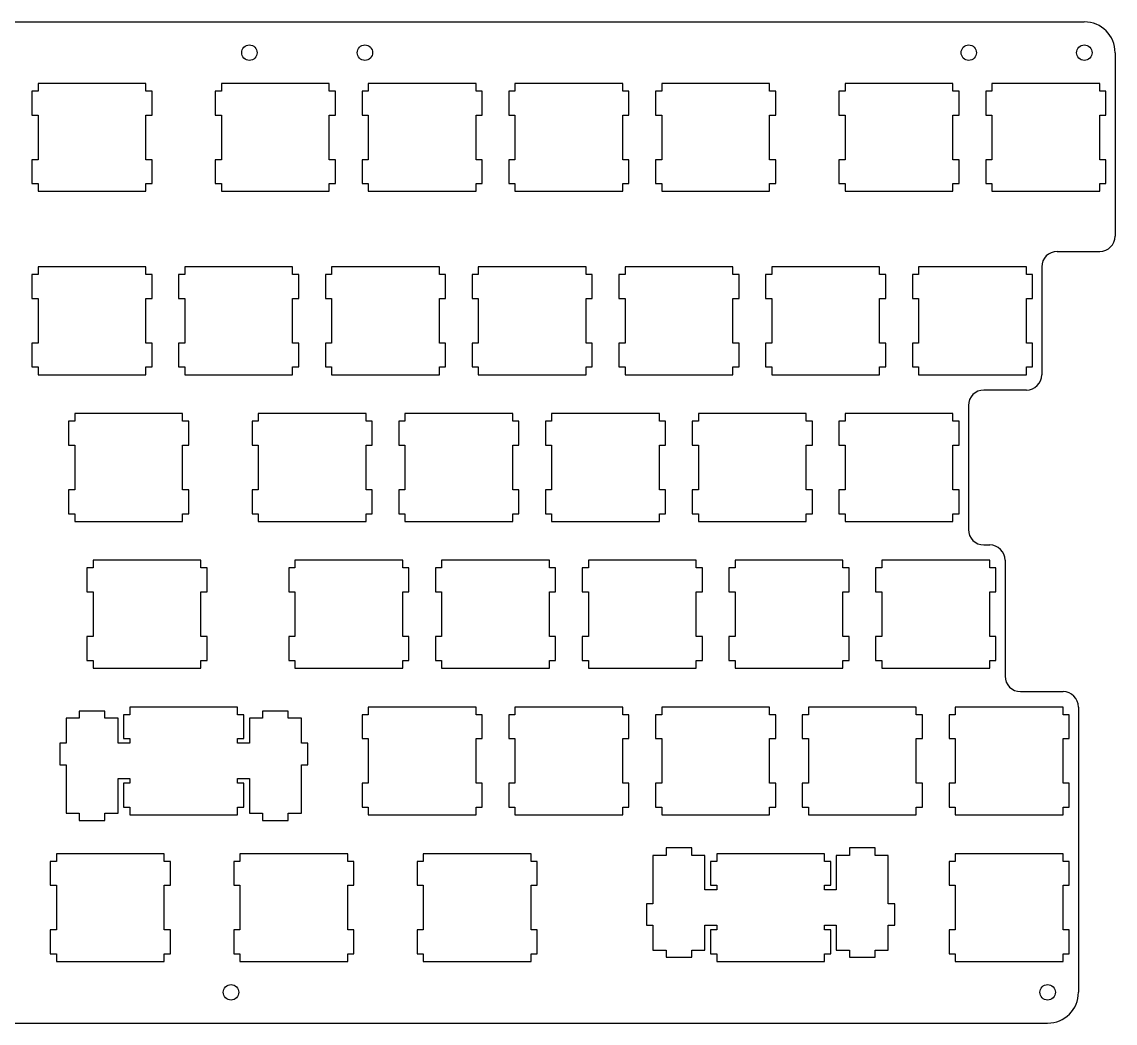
# Model space of a CAD drawing. Header units: millimetres. Extents: x 11 to 235, y 8 to 138.
# Drawn here: x 93.5 to 235.4, y 8 to 138 of the extents above; entities that cross this region are included whole.
import ezdxf

# ---------------------------------------------------------------- set-up
doc = ezdxf.new("R2010")
doc.units = ezdxf.units.MM
doc.layers.add('0 (2)', color=7, linetype='Continuous')

msp = doc.modelspace()

# ---------------------------------------------------------------- linework, layer by layer
at = {"layer": '0 (2)'}
for p, q in [((14.61965, 137.972), (231.407, 137.972)), ((235.407, 133.972), (235.407, 110.1594)), ((109.5815, 129.972), (95.5822, 129.972)), ((95.5822, 129.972), (95.5822, 128.971)), ((109.5815, 128.971), (109.5815, 129.972)), ((119.395, 129.972), (119.395, 128.971)), ((133.394, 129.972), (119.395, 129.972)), ((133.394, 128.971), (133.394, 129.972)), ((152.444, 129.972), (138.445, 129.972)), ((138.445, 129.972), (138.445, 128.971)), ((152.444, 128.971), (152.444, 129.972)), ((157.495, 129.972), (157.495, 128.971)), ((171.494, 129.972), (157.495, 129.972)), ((171.494, 128.971), (171.494, 129.972)), ((176.545, 129.972), (176.545, 128.971)), ((190.544, 129.972), (176.545, 129.972)), ((190.544, 128.971), (190.544, 129.972)), ((200.357, 129.972), (200.357, 128.971)), ((214.357, 129.972), (200.357, 129.972)), ((214.357, 128.971), (214.357, 129.972)), ((219.407, 129.972), (219.407, 128.971)), ((233.407, 129.972), (219.407, 129.972)), ((233.407, 128.971), (233.407, 129.972)), ((95.5822, 128.971), (94.7814, 128.971)), ((94.7814, 128.971), (94.7814, 125.872)), ((110.3809, 128.971), (109.5815, 128.971)), ((110.3809, 125.872), (110.3809, 128.971)), ((119.395, 128.971), (118.594, 128.971)), ((118.594, 128.971), (118.594, 125.872)), ((134.195, 128.971), (133.394, 128.971)), ((134.195, 125.872), (134.195, 128.971)), ((138.445, 128.971), (137.644, 128.971)), ((137.644, 128.971), (137.644, 125.872)), ((153.245, 128.971), (152.444, 128.971)), ((153.245, 125.872), (153.245, 128.971)), ((157.495, 128.971), (156.694, 128.971)), ((156.694, 128.971), (156.694, 125.872)), ((172.295, 128.971), (171.494, 128.971)), ((172.295, 125.872), (172.295, 128.971)), ((175.744, 128.971), (175.744, 125.872)), ((176.545, 128.971), (175.744, 128.971)), ((191.345, 128.971), (190.544, 128.971)), ((191.345, 125.872), (191.345, 128.971)), ((200.357, 128.971), (199.556, 128.971)), ((199.556, 128.971), (199.556, 125.872)), ((215.156, 128.971), (214.357, 128.971)), ((215.156, 125.872), (215.156, 128.971)), ((219.407, 128.971), (218.606, 128.971)), ((218.606, 128.971), (218.606, 125.872)), ((234.206, 128.971), (233.407, 128.971)), ((234.206, 125.872), (234.206, 128.971)), ((94.7814, 125.872), (95.5822, 125.872)), ((95.5822, 125.872), (95.5822, 120.072)), ((109.5815, 120.072), (109.5815, 125.872)), ((109.5815, 125.872), (110.3809, 125.872)), ((118.594, 125.872), (119.395, 125.872)), ((119.395, 125.872), (119.395, 120.072)), ((133.394, 125.872), (134.195, 125.872)), ((133.394, 120.072), (133.394, 125.872)), ((137.644, 125.872), (138.445, 125.872)), ((138.445, 125.872), (138.445, 120.072)), ((152.444, 120.072), (152.444, 125.872)), ((152.444, 125.872), (153.245, 125.872)), ((156.694, 125.872), (157.495, 125.872)), ((157.495, 125.872), (157.495, 120.072)), ((171.494, 120.072), (171.494, 125.872)), ((171.494, 125.872), (172.295, 125.872)), ((175.744, 125.872), (176.545, 125.872)), ((176.545, 125.872), (176.545, 120.072)), ((190.544, 120.072), (190.544, 125.872)), ((190.544, 125.872), (191.345, 125.872)), ((199.556, 125.872), (200.357, 125.872)), ((200.357, 125.872), (200.357, 120.072)), ((214.357, 125.872), (215.156, 125.872)), ((214.357, 120.072), (214.357, 125.872)), ((218.606, 125.872), (219.407, 125.872)), ((219.407, 125.872), (219.407, 120.072)), ((233.407, 120.072), (233.407, 125.872)), ((233.407, 125.872), (234.206, 125.872)), ((95.5822, 120.072), (94.7814, 120.072)), ((94.7814, 120.072), (94.7814, 116.972)), ((110.3809, 120.072), (109.5815, 120.072)), ((110.3809, 116.972), (110.3809, 120.072)), ((118.594, 120.072), (118.594, 116.972)), ((119.395, 120.072), (118.594, 120.072)), ((134.195, 120.072), (133.394, 120.072)), ((134.195, 116.972), (134.195, 120.072)), ((138.445, 120.072), (137.644, 120.072)), ((137.644, 120.072), (137.644, 116.972)), ((153.245, 120.072), (152.444, 120.072)), ((153.245, 116.972), (153.245, 120.072)), ((157.495, 120.072), (156.694, 120.072)), ((156.694, 120.072), (156.694, 116.972)), ((172.295, 120.072), (171.494, 120.072)), ((172.295, 116.972), (172.295, 120.072)), ((176.545, 120.072), (175.744, 120.072)), ((175.744, 120.072), (175.744, 116.972)), ((191.345, 120.072), (190.544, 120.072)), ((191.345, 116.972), (191.345, 120.072)), ((200.357, 120.072), (199.556, 120.072)), ((199.556, 120.072), (199.556, 116.972)), ((215.156, 120.072), (214.357, 120.072)), ((215.156, 116.972), (215.156, 120.072)), ((219.407, 120.072), (218.606, 120.072)), ((218.606, 120.072), (218.606, 116.972)), ((234.206, 120.072), (233.407, 120.072)), ((234.206, 116.972), (234.206, 120.072)), ((94.7814, 116.972), (95.5822, 116.972)), ((95.5822, 116.972), (95.5822, 115.973)), ((109.5815, 116.972), (110.3809, 116.972)), ((109.5815, 115.973), (109.5815, 116.972)), ((118.594, 116.972), (119.395, 116.972)), ((119.395, 116.972), (119.395, 115.973)), ((133.394, 115.973), (133.394, 116.972)), ((133.394, 116.972), (134.195, 116.972)), ((137.644, 116.972), (138.445, 116.972)), ((138.445, 116.972), (138.445, 115.973)), ((152.444, 115.973), (152.444, 116.972)), ((152.444, 116.972), (153.245, 116.972)), ((156.694, 116.972), (157.495, 116.972)), ((157.495, 116.972), (157.495, 115.973)), ((171.494, 115.973), (171.494, 116.972)), ((171.494, 116.972), (172.295, 116.972)), ((175.744, 116.972), (176.545, 116.972)), ((176.545, 116.972), (176.545, 115.973)), ((190.544, 116.972), (191.345, 116.972)), ((190.544, 115.973), (190.544, 116.972)), ((199.556, 116.972), (200.357, 116.972)), ((200.357, 116.972), (200.357, 115.973)), ((214.357, 115.973), (214.357, 116.972)), ((214.357, 116.972), (215.156, 116.972)), ((218.606, 116.972), (219.407, 116.972)), ((219.407, 116.972), (219.407, 115.973)), ((233.407, 116.972), (234.206, 116.972)), ((233.407, 115.973), (233.407, 116.972)), ((95.5822, 115.973), (109.5815, 115.973)), ((119.395, 115.973), (133.394, 115.973)), ((138.445, 115.973), (152.444, 115.973)), ((157.495, 115.973), (171.494, 115.973)), ((176.545, 115.973), (190.544, 115.973)), ((200.357, 115.973), (214.357, 115.973)), ((219.407, 115.973), (233.407, 115.973)), ((227.882, 108.1594), (233.407, 108.1594)), ((95.5822, 105.1604), (94.7814, 105.1604)), ((94.7814, 105.1604), (94.7814, 102.0598)), ((95.5822, 106.1594), (95.5822, 105.1604)), ((109.5815, 106.1594), (95.5822, 106.1594)), ((109.5815, 105.1604), (109.5815, 106.1594)), ((110.3809, 105.1604), (109.5815, 105.1604)), ((110.3809, 102.0598), (110.3809, 105.1604)), ((114.632, 105.1604), (113.831, 105.1604)), ((113.831, 105.1604), (113.831, 102.0598)), ((114.632, 106.1594), (114.632, 105.1604)), ((128.632, 106.1594), (114.632, 106.1594)), ((128.632, 105.1604), (128.632, 106.1594)), ((129.431, 105.1604), (128.632, 105.1604)), ((129.431, 102.0598), (129.431, 105.1604)), ((133.682, 105.1604), (132.881, 105.1604)), ((132.881, 105.1604), (132.881, 102.0598)), ((147.682, 106.1594), (133.682, 106.1594)), ((133.682, 106.1594), (133.682, 105.1604)), ((147.682, 105.1604), (147.682, 106.1594)), ((148.481, 105.1604), (147.682, 105.1604)), ((148.481, 102.0598), (148.481, 105.1604)), ((152.732, 105.1604), (151.931, 105.1604)), ((151.931, 105.1604), (151.931, 102.0598)), ((152.732, 106.1594), (152.732, 105.1604)), ((166.732, 106.1594), (152.732, 106.1594)), ((166.732, 105.1604), (166.732, 106.1594)), ((167.531, 105.1604), (166.732, 105.1604)), ((167.531, 102.0598), (167.531, 105.1604)), ((171.782, 105.1604), (170.981, 105.1604)), ((170.981, 105.1604), (170.981, 102.0598)), ((171.782, 106.1594), (171.782, 105.1604)), ((185.782, 106.1594), (171.782, 106.1594)), ((185.782, 105.1604), (185.782, 106.1594)), ((186.581, 105.1604), (185.782, 105.1604)), ((186.581, 102.0598), (186.581, 105.1604)), ((190.832, 105.1604), (190.031, 105.1604)), ((190.031, 105.1604), (190.031, 102.0598)), ((190.832, 106.1594), (190.832, 105.1604)), ((204.832, 106.1594), (190.832, 106.1594)), ((204.832, 105.1604), (204.832, 106.1594)), ((205.631, 105.1604), (204.832, 105.1604)), ((205.631, 102.0598), (205.631, 105.1604)), ((209.882, 105.1604), (209.081, 105.1604)), ((209.081, 105.1604), (209.081, 102.0598)), ((223.882, 106.1594), (209.882, 106.1594)), ((209.882, 106.1594), (209.882, 105.1604)), ((223.882, 105.1604), (223.882, 106.1594)), ((224.681, 105.1604), (223.882, 105.1604)), ((224.681, 102.0598), (224.681, 105.1604)), ((225.882, 106.1594), (225.882, 92.1602)), ((94.7814, 102.0598), (95.5822, 102.0598)), ((95.5822, 102.0598), (95.5822, 96.2598)), ((109.5815, 96.2598), (109.5815, 102.0598)), ((109.5815, 102.0598), (110.3809, 102.0598)), ((113.831, 102.0598), (114.632, 102.0598)), ((114.632, 102.0598), (114.632, 96.2598)), ((128.632, 96.2598), (128.632, 102.0598)), ((128.632, 102.0598), (129.431, 102.0598)), ((132.881, 102.0598), (133.682, 102.0598)), ((133.682, 102.0598), (133.682, 96.2598)), ((147.682, 96.2598), (147.682, 102.0598)), ((147.682, 102.0598), (148.481, 102.0598)), ((151.931, 102.0598), (152.732, 102.0598)), ((152.732, 102.0598), (152.732, 96.2598)), ((166.732, 96.2598), (166.732, 102.0598)), ((166.732, 102.0598), (167.531, 102.0598)), ((170.981, 102.0598), (171.782, 102.0598)), ((171.782, 102.0598), (171.782, 96.2598)), ((185.782, 96.2598), (185.782, 102.0598)), ((185.782, 102.0598), (186.581, 102.0598)), ((190.031, 102.0598), (190.832, 102.0598)), ((190.832, 102.0598), (190.832, 96.2598)), ((204.832, 96.2598), (204.832, 102.0598)), ((204.832, 102.0598), (205.631, 102.0598)), ((209.081, 102.0598), (209.882, 102.0598)), ((209.882, 102.0598), (209.882, 96.2598)), ((223.882, 96.2598), (223.882, 102.0598)), ((223.882, 102.0598), (224.681, 102.0598)), ((94.7814, 96.2598), (94.7814, 93.1606)), ((95.5822, 96.2598), (94.7814, 96.2598)), ((110.3809, 96.2598), (109.5815, 96.2598)), ((110.3809, 93.1606), (110.3809, 96.2598)), ((113.831, 96.2598), (113.831, 93.1606)), ((114.632, 96.2598), (113.831, 96.2598)), ((129.431, 96.2598), (128.632, 96.2598)), ((129.431, 93.1606), (129.431, 96.2598)), ((132.881, 96.2598), (132.881, 93.1606)), ((133.682, 96.2598), (132.881, 96.2598)), ((148.481, 96.2598), (147.682, 96.2598)), ((148.481, 93.1606), (148.481, 96.2598)), ((151.931, 96.2598), (151.931, 93.1606)), ((152.732, 96.2598), (151.931, 96.2598)), ((167.531, 96.2598), (166.732, 96.2598)), ((167.531, 93.1606), (167.531, 96.2598)), ((170.981, 96.2598), (170.981, 93.1606)), ((171.782, 96.2598), (170.981, 96.2598)), ((186.581, 96.2598), (185.782, 96.2598)), ((186.581, 93.1606), (186.581, 96.2598)), ((190.832, 96.2598), (190.031, 96.2598)), ((190.031, 96.2598), (190.031, 93.1606)), ((205.631, 96.2598), (204.832, 96.2598)), ((205.631, 93.1606), (205.631, 96.2598)), ((209.081, 96.2598), (209.081, 93.1606)), ((209.882, 96.2598), (209.081, 96.2598)), ((224.681, 96.2598), (223.882, 96.2598)), ((224.681, 93.1606), (224.681, 96.2598)), ((94.7814, 93.1606), (95.5822, 93.1606)), ((95.5822, 93.1606), (95.5822, 92.1602)), ((109.5815, 92.1602), (109.5815, 93.1606)), ((109.5815, 93.1606), (110.3809, 93.1606)), ((113.831, 93.1606), (114.632, 93.1606)), ((114.632, 93.1606), (114.632, 92.1602)), ((128.632, 92.1602), (128.632, 93.1606)), ((128.632, 93.1606), (129.431, 93.1606)), ((132.881, 93.1606), (133.682, 93.1606)), ((133.682, 93.1606), (133.682, 92.1602)), ((147.682, 92.1602), (147.682, 93.1606)), ((147.682, 93.1606), (148.481, 93.1606)), ((151.931, 93.1606), (152.732, 93.1606)), ((152.732, 93.1606), (152.732, 92.1602)), ((166.732, 93.1606), (167.531, 93.1606)), ((166.732, 92.1602), (166.732, 93.1606)), ((170.981, 93.1606), (171.782, 93.1606)), ((171.782, 93.1606), (171.782, 92.1602)), ((185.782, 92.1602), (185.782, 93.1606)), ((185.782, 93.1606), (186.581, 93.1606)), ((190.031, 93.1606), (190.832, 93.1606)), ((190.832, 93.1606), (190.832, 92.1602)), ((204.832, 92.1602), (204.832, 93.1606)), ((204.832, 93.1606), (205.631, 93.1606)), ((209.081, 93.1606), (209.882, 93.1606)), ((209.882, 93.1606), (209.882, 92.1602)), ((223.882, 92.1602), (223.882, 93.1606)), ((223.882, 93.1606), (224.681, 93.1606)), ((95.5822, 92.1602), (109.5815, 92.1602)), ((114.632, 92.1602), (128.632, 92.1602)), ((133.682, 92.1602), (147.682, 92.1602)), ((152.732, 92.1602), (166.732, 92.1602)), ((171.782, 92.1602), (185.782, 92.1602)), ((190.832, 92.1602), (204.832, 92.1602)), ((209.882, 92.1602), (223.882, 92.1602)), ((223.882, 90.1602), (218.357, 90.1602)), ((216.357, 88.1602), (216.357, 72.0594)), ((114.344, 87.1094), (100.3447, 87.1094)), ((100.3447, 87.1094), (100.3447, 86.1104)), ((114.344, 86.1104), (114.344, 87.1094)), ((124.157, 87.1094), (124.157, 86.1104)), ((138.157, 87.1094), (124.157, 87.1094)), ((138.157, 86.1104), (138.157, 87.1094)), ((157.207, 87.1094), (143.207, 87.1094)), ((143.207, 87.1094), (143.207, 86.1104)), ((157.207, 86.1104), (157.207, 87.1094)), ((176.257, 87.1094), (162.257, 87.1094)), ((162.257, 87.1094), (162.257, 86.1104)), ((176.257, 86.1104), (176.257, 87.1094)), ((195.307, 87.1094), (181.307, 87.1094)), ((181.307, 87.1094), (181.307, 86.1104)), ((195.307, 86.1104), (195.307, 87.1094)), ((214.357, 87.1094), (200.357, 87.1094)), ((200.357, 87.1094), (200.357, 86.1104)), ((214.357, 86.1104), (214.357, 87.1094)), ((99.5439, 86.1104), (99.5439, 83.0098)), ((100.3447, 86.1104), (99.5439, 86.1104)), ((115.145, 86.1104), (114.344, 86.1104)), ((115.145, 83.0098), (115.145, 86.1104)), ((124.157, 86.1104), (123.356, 86.1104)), ((123.356, 86.1104), (123.356, 83.0098)), ((138.956, 86.1104), (138.157, 86.1104)), ((138.956, 83.0098), (138.956, 86.1104)), ((142.406, 86.1104), (142.406, 83.0098)), ((143.207, 86.1104), (142.406, 86.1104)), ((158.006, 86.1104), (157.207, 86.1104)), ((158.006, 83.0098), (158.006, 86.1104)), ((162.257, 86.1104), (161.456, 86.1104)), ((161.456, 86.1104), (161.456, 83.0098)), ((177.056, 86.1104), (176.257, 86.1104)), ((177.056, 83.0098), (177.056, 86.1104)), ((181.307, 86.1104), (180.506, 86.1104)), ((180.506, 86.1104), (180.506, 83.0098)), ((196.106, 86.1104), (195.307, 86.1104)), ((196.106, 83.0098), (196.106, 86.1104)), ((200.357, 86.1104), (199.556, 86.1104)), ((199.556, 86.1104), (199.556, 83.0098)), ((215.156, 86.1104), (214.357, 86.1104)), ((215.156, 83.0098), (215.156, 86.1104)), ((99.5439, 83.0098), (100.3447, 83.0098)), ((100.3447, 83.0098), (100.3447, 77.2098)), ((114.344, 77.2098), (114.344, 83.0098)), ((114.344, 83.0098), (115.145, 83.0098)), ((123.356, 83.0098), (124.157, 83.0098)), ((124.157, 83.0098), (124.157, 77.2098)), ((138.157, 77.2098), (138.157, 83.0098)), ((138.157, 83.0098), (138.956, 83.0098)), ((142.406, 83.0098), (143.207, 83.0098)), ((143.207, 83.0098), (143.207, 77.2098)), ((157.207, 77.2098), (157.207, 83.0098)), ((157.207, 83.0098), (158.006, 83.0098)), ((161.456, 83.0098), (162.257, 83.0098)), ((162.257, 83.0098), (162.257, 77.2098)), ((176.257, 77.2098), (176.257, 83.0098)), ((176.257, 83.0098), (177.056, 83.0098)), ((180.506, 83.0098), (181.307, 83.0098)), ((181.307, 83.0098), (181.307, 77.2098)), ((195.307, 83.0098), (196.106, 83.0098)), ((195.307, 77.2098), (195.307, 83.0098)), ((199.556, 83.0098), (200.357, 83.0098)), ((200.357, 83.0098), (200.357, 77.2098)), ((214.357, 77.2098), (214.357, 83.0098)), ((214.357, 83.0098), (215.156, 83.0098)), ((99.5439, 77.2098), (99.5439, 74.1106)), ((100.3447, 77.2098), (99.5439, 77.2098)), ((115.145, 77.2098), (114.344, 77.2098)), ((115.145, 74.1106), (115.145, 77.2098)), ((123.356, 77.2098), (123.356, 74.1106)), ((124.157, 77.2098), (123.356, 77.2098)), ((138.956, 77.2098), (138.157, 77.2098)), ((138.956, 74.1106), (138.956, 77.2098)), ((143.207, 77.2098), (142.406, 77.2098)), ((142.406, 77.2098), (142.406, 74.1106)), ((158.006, 77.2098), (157.207, 77.2098)), ((158.006, 74.1106), (158.006, 77.2098)), ((162.257, 77.2098), (161.456, 77.2098)), ((161.456, 77.2098), (161.456, 74.1106)), ((177.056, 77.2098), (176.257, 77.2098)), ((177.056, 74.1106), (177.056, 77.2098)), ((180.506, 77.2098), (180.506, 74.1106)), ((181.307, 77.2098), (180.506, 77.2098)), ((196.106, 77.2098), (195.307, 77.2098)), ((196.106, 74.1106), (196.106, 77.2098)), ((200.357, 77.2098), (199.556, 77.2098)), ((199.556, 77.2098), (199.556, 74.1106)), ((215.156, 77.2098), (214.357, 77.2098)), ((215.156, 74.1106), (215.156, 77.2098)), ((99.5439, 74.1106), (100.3447, 74.1106)), ((100.3447, 74.1106), (100.3447, 73.1102)), ((114.344, 74.1106), (115.145, 74.1106)), ((114.344, 73.1102), (114.344, 74.1106)), ((123.356, 74.1106), (124.157, 74.1106)), ((124.157, 74.1106), (124.157, 73.1102)), ((138.157, 74.1106), (138.956, 74.1106)), ((138.157, 73.1102), (138.157, 74.1106)), ((142.406, 74.1106), (143.207, 74.1106)), ((143.207, 74.1106), (143.207, 73.1102)), ((157.207, 74.1106), (158.006, 74.1106)), ((157.207, 73.1102), (157.207, 74.1106)), ((161.456, 74.1106), (162.257, 74.1106)), ((162.257, 74.1106), (162.257, 73.1102)), ((176.257, 74.1106), (177.056, 74.1106)), ((176.257, 73.1102), (176.257, 74.1106)), ((180.506, 74.1106), (181.307, 74.1106)), ((181.307, 74.1106), (181.307, 73.1102)), ((195.307, 73.1102), (195.307, 74.1106)), ((195.307, 74.1106), (196.106, 74.1106)), ((199.556, 74.1106), (200.357, 74.1106)), ((200.357, 74.1106), (200.357, 73.1102)), ((214.357, 73.1102), (214.357, 74.1106)), ((214.357, 74.1106), (215.156, 74.1106)), ((100.3447, 73.1102), (114.344, 73.1102)), ((124.157, 73.1102), (138.157, 73.1102)), ((143.207, 73.1102), (157.207, 73.1102)), ((162.257, 73.1102), (176.257, 73.1102)), ((181.307, 73.1102), (195.307, 73.1102)), ((200.357, 73.1102), (214.357, 73.1102)), ((218.357, 70.0594), (219.119, 70.0594)), ((101.9252, 67.0604), (101.9252, 63.9598)), ((102.726, 67.0604), (101.9252, 67.0604)), ((102.726, 68.0594), (102.726, 67.0604)), ((116.725, 68.0594), (102.726, 68.0594)), ((116.725, 67.0604), (116.725, 68.0594)), ((117.526, 67.0604), (116.725, 67.0604)), ((117.526, 63.9598), (117.526, 67.0604)), ((128.918, 67.0604), (128.119, 67.0604)), ((128.119, 67.0604), (128.119, 63.9598)), ((142.919, 68.0594), (128.918, 68.0594)), ((128.918, 68.0594), (128.918, 67.0604)), ((142.919, 67.0604), (142.919, 68.0594)), ((143.72, 67.0604), (142.919, 67.0604)), ((143.72, 63.9598), (143.72, 67.0604)), ((147.97, 67.0604), (147.169, 67.0604)), ((147.169, 67.0604), (147.169, 63.9598)), ((161.969, 68.0594), (147.97, 68.0594)), ((147.97, 68.0594), (147.97, 67.0604)), ((161.969, 67.0604), (161.969, 68.0594)), ((162.77, 67.0604), (161.969, 67.0604)), ((162.77, 63.9598), (162.77, 67.0604)), ((167.02, 67.0604), (166.219, 67.0604)), ((166.219, 67.0604), (166.219, 63.9598)), ((181.019, 68.0594), (167.02, 68.0594)), ((167.02, 68.0594), (167.02, 67.0604)), ((181.019, 67.0604), (181.019, 68.0594)), ((181.82, 67.0604), (181.019, 67.0604)), ((181.82, 63.9598), (181.82, 67.0604)), ((186.07, 67.0604), (185.269, 67.0604)), ((185.269, 67.0604), (185.269, 63.9598)), ((186.07, 68.0594), (186.07, 67.0604)), ((200.069, 68.0594), (186.07, 68.0594)), ((200.069, 67.0604), (200.069, 68.0594)), ((200.87, 67.0604), (200.069, 67.0604)), ((200.87, 63.9598), (200.87, 67.0604)), ((205.12, 67.0604), (204.319, 67.0604)), ((204.319, 67.0604), (204.319, 63.9598)), ((205.12, 68.0594), (205.12, 67.0604)), ((219.119, 68.0594), (205.12, 68.0594)), ((219.119, 67.0604), (219.119, 68.0594)), ((219.92, 67.0604), (219.119, 67.0604)), ((219.92, 63.9598), (219.92, 67.0604)), ((221.119, 68.0594), (221.119, 53.0094)), ((101.9252, 63.9598), (102.726, 63.9598)), ((102.726, 63.9598), (102.726, 58.1598)), ((116.725, 58.1598), (116.725, 63.9598)), ((116.725, 63.9598), (117.526, 63.9598)), ((128.119, 63.9598), (128.918, 63.9598)), ((128.918, 63.9598), (128.918, 58.1598)), ((142.919, 63.9598), (143.72, 63.9598)), ((142.919, 58.1598), (142.919, 63.9598)), ((147.169, 63.9598), (147.97, 63.9598)), ((147.97, 63.9598), (147.97, 58.1598)), ((161.969, 58.1598), (161.969, 63.9598)), ((161.969, 63.9598), (162.77, 63.9598)), ((166.219, 63.9598), (167.02, 63.9598)), ((167.02, 63.9598), (167.02, 58.1598)), ((181.019, 58.1598), (181.019, 63.9598)), ((181.019, 63.9598), (181.82, 63.9598)), ((185.269, 63.9598), (186.07, 63.9598)), ((186.07, 63.9598), (186.07, 58.1598)), ((200.069, 58.1598), (200.069, 63.9598)), ((200.069, 63.9598), (200.87, 63.9598)), ((204.319, 63.9598), (205.12, 63.9598)), ((205.12, 63.9598), (205.12, 58.1598)), ((219.119, 58.1598), (219.119, 63.9598)), ((219.119, 63.9598), (219.92, 63.9598)), ((102.726, 58.1598), (101.9252, 58.1598)), ((101.9252, 58.1598), (101.9252, 55.0606)), ((117.526, 58.1598), (116.725, 58.1598)), ((117.526, 55.0606), (117.526, 58.1598)), ((128.918, 58.1598), (128.119, 58.1598)), ((128.119, 58.1598), (128.119, 55.0606)), ((143.72, 58.1598), (142.919, 58.1598)), ((143.72, 55.0606), (143.72, 58.1598)), ((147.169, 58.1598), (147.169, 55.0606)), ((147.97, 58.1598), (147.169, 58.1598)), ((162.77, 58.1598), (161.969, 58.1598)), ((162.77, 55.0606), (162.77, 58.1598)), ((167.02, 58.1598), (166.219, 58.1598)), ((166.219, 58.1598), (166.219, 55.0606)), ((181.82, 58.1598), (181.019, 58.1598)), ((181.82, 55.0606), (181.82, 58.1598)), ((185.269, 58.1598), (185.269, 55.0606)), ((186.07, 58.1598), (185.269, 58.1598)), ((200.87, 58.1598), (200.069, 58.1598)), ((200.87, 55.0606), (200.87, 58.1598)), ((205.12, 58.1598), (204.319, 58.1598)), ((204.319, 58.1598), (204.319, 55.0606)), ((219.92, 58.1598), (219.119, 58.1598)), ((219.92, 55.0606), (219.92, 58.1598)), ((101.9252, 55.0606), (102.726, 55.0606)), ((102.726, 55.0606), (102.726, 54.0602)), ((102.726, 54.0602), (116.725, 54.0602)), ((116.725, 54.0602), (116.725, 55.0606)), ((116.725, 55.0606), (117.526, 55.0606)), ((128.119, 55.0606), (128.918, 55.0606)), ((128.918, 55.0606), (128.918, 54.0602)), ((128.918, 54.0602), (142.919, 54.0602)), ((142.919, 55.0606), (143.72, 55.0606)), ((142.919, 54.0602), (142.919, 55.0606)), ((147.169, 55.0606), (147.97, 55.0606)), ((147.97, 55.0606), (147.97, 54.0602)), ((147.97, 54.0602), (161.969, 54.0602)), ((161.969, 54.0602), (161.969, 55.0606)), ((161.969, 55.0606), (162.77, 55.0606)), ((166.219, 55.0606), (167.02, 55.0606)), ((167.02, 55.0606), (167.02, 54.0602)), ((167.02, 54.0602), (181.019, 54.0602)), ((181.019, 54.0602), (181.019, 55.0606)), ((181.019, 55.0606), (181.82, 55.0606)), ((185.269, 55.0606), (186.07, 55.0606)), ((186.07, 55.0606), (186.07, 54.0602)), ((186.07, 54.0602), (200.069, 54.0602)), ((200.069, 54.0602), (200.069, 55.0606)), ((200.069, 55.0606), (200.87, 55.0606)), ((204.319, 55.0606), (205.12, 55.0606)), ((205.12, 55.0606), (205.12, 54.0602)), ((205.12, 54.0602), (219.119, 54.0602)), ((219.119, 54.0602), (219.119, 55.0606)), ((219.119, 55.0606), (219.92, 55.0606)), ((223.119, 51.0094), (228.644, 51.0094)), ((104.2376, 48.4598), (100.937, 48.4598)), ((100.937, 48.4598), (100.937, 47.5405)), ((104.2376, 47.5405), (104.2376, 48.4598)), ((107.4871, 49.0094), (107.4871, 48.0104)), ((121.488, 49.0094), (107.4871, 49.0094)), ((121.488, 48.0104), (121.488, 49.0094)), ((128.038, 48.4598), (124.737, 48.4598)), ((124.737, 48.4598), (124.737, 47.5405)), ((128.038, 47.5405), (128.038, 48.4598)), ((152.444, 49.0094), (138.445, 49.0094)), ((138.445, 49.0094), (138.445, 48.0104)), ((152.444, 48.0104), (152.444, 49.0094)), ((157.495, 49.0094), (157.495, 48.0104)), ((171.494, 49.0094), (157.495, 49.0094)), ((171.494, 48.0104), (171.494, 49.0094)), ((190.544, 49.0094), (176.545, 49.0094)), ((176.545, 49.0094), (176.545, 48.0104)), ((190.544, 48.0104), (190.544, 49.0094)), ((209.594, 49.0094), (195.595, 49.0094)), ((195.595, 49.0094), (195.595, 48.0104)), ((209.594, 48.0104), (209.594, 49.0094)), ((214.645, 49.0094), (214.645, 48.0104)), ((228.644, 49.0094), (214.645, 49.0094)), ((228.644, 48.0104), (228.644, 49.0094)), ((230.644, 49.0094), (230.644, 11.96003)), ((100.937, 47.5405), (99.212, 47.5405)), ((99.212, 47.5405), (99.212, 44.3104)), ((105.9631, 47.5405), (104.2376, 47.5405)), ((105.9631, 44.3104), (105.9631, 47.5405)), ((107.4871, 48.0104), (106.6877, 48.0104)), ((106.6877, 48.0104), (106.6877, 44.9098)), ((122.287, 48.0104), (121.488, 48.0104)), ((122.287, 44.9098), (122.287, 48.0104)), ((123.012, 47.5405), (123.012, 44.3104)), ((124.737, 47.5405), (123.012, 47.5405)), ((129.763, 47.5405), (128.038, 47.5405)), ((129.763, 44.3104), (129.763, 47.5405)), ((137.644, 48.0104), (137.644, 44.9098)), ((138.445, 48.0104), (137.644, 48.0104)), ((153.245, 48.0104), (152.444, 48.0104)), ((153.245, 44.9098), (153.245, 48.0104)), ((157.495, 48.0104), (156.694, 48.0104)), ((156.694, 48.0104), (156.694, 44.9098)), ((172.295, 48.0104), (171.494, 48.0104)), ((172.295, 44.9098), (172.295, 48.0104)), ((176.545, 48.0104), (175.744, 48.0104)), ((175.744, 48.0104), (175.744, 44.9098)), ((191.345, 48.0104), (190.544, 48.0104)), ((191.345, 44.9098), (191.345, 48.0104)), ((195.595, 48.0104), (194.794, 48.0104)), ((194.794, 48.0104), (194.794, 44.9098)), ((210.395, 48.0104), (209.594, 48.0104)), ((210.395, 44.9098), (210.395, 48.0104)), ((214.645, 48.0104), (213.844, 48.0104)), ((213.844, 48.0104), (213.844, 44.9098)), ((229.445, 48.0104), (228.644, 48.0104)), ((229.445, 44.9098), (229.445, 48.0104)), ((98.3879, 44.3104), (98.3879, 41.5102)), ((99.212, 44.3104), (98.3879, 44.3104)), ((107.4871, 44.3104), (105.9631, 44.3104)), ((106.6877, 44.9098), (107.4871, 44.9098)), ((107.4871, 44.9098), (107.4871, 44.3104)), ((121.488, 44.3104), (121.488, 44.9098)), ((121.488, 44.9098), (122.287, 44.9098)), ((123.012, 44.3104), (121.488, 44.3104)), ((130.587, 44.3104), (129.763, 44.3104)), ((130.587, 41.5102), (130.587, 44.3104)), ((137.644, 44.9098), (138.445, 44.9098)), ((138.445, 44.9098), (138.445, 39.1097)), ((152.444, 39.1097), (152.444, 44.9098)), ((152.444, 44.9098), (153.245, 44.9098)), ((156.694, 44.9098), (157.495, 44.9098)), ((157.495, 44.9098), (157.495, 39.1097)), ((171.494, 39.1097), (171.494, 44.9098)), ((171.494, 44.9098), (172.295, 44.9098)), ((175.744, 44.9098), (176.545, 44.9098)), ((176.545, 44.9098), (176.545, 39.1097)), ((190.544, 39.1097), (190.544, 44.9098)), ((190.544, 44.9098), (191.345, 44.9098)), ((194.794, 44.9098), (195.595, 44.9098)), ((195.595, 44.9098), (195.595, 39.1097)), ((209.594, 39.1097), (209.594, 44.9098)), ((209.594, 44.9098), (210.395, 44.9098)), ((213.844, 44.9098), (214.645, 44.9098)), ((214.645, 44.9098), (214.645, 39.1097)), ((228.644, 39.1097), (228.644, 44.9098)), ((228.644, 44.9098), (229.445, 44.9098)), ((98.3879, 41.5102), (99.212, 41.5102)), ((99.212, 41.5102), (99.212, 35.2402)), ((129.763, 35.2402), (129.763, 41.5102)), ((129.763, 41.5102), (130.587, 41.5102)), ((105.9631, 39.7105), (107.4871, 39.7105)), ((105.9631, 35.2402), (105.9631, 39.7105)), ((107.4871, 39.1097), (106.6877, 39.1097)), ((106.6877, 39.1097), (106.6877, 36.0105)), ((107.4871, 39.7105), (107.4871, 39.1097)), ((121.488, 39.1097), (121.488, 39.7105)), ((121.488, 39.7105), (123.012, 39.7105)), ((122.287, 39.1097), (121.488, 39.1097)), ((122.287, 36.0105), (122.287, 39.1097)), ((123.012, 39.7105), (123.012, 35.2402)), ((138.445, 39.1097), (137.644, 39.1097)), ((137.644, 39.1097), (137.644, 36.0105)), ((153.245, 39.1097), (152.444, 39.1097)), ((153.245, 36.0105), (153.245, 39.1097)), ((157.495, 39.1097), (156.694, 39.1097)), ((156.694, 39.1097), (156.694, 36.0105)), ((172.295, 39.1097), (171.494, 39.1097)), ((172.295, 36.0105), (172.295, 39.1097)), ((176.545, 39.1097), (175.744, 39.1097)), ((175.744, 39.1097), (175.744, 36.0105)), ((191.345, 39.1097), (190.544, 39.1097)), ((191.345, 36.0105), (191.345, 39.1097)), ((194.794, 39.1097), (194.794, 36.0105)), ((195.595, 39.1097), (194.794, 39.1097)), ((210.395, 39.1097), (209.594, 39.1097)), ((210.395, 36.0105), (210.395, 39.1097)), ((213.844, 39.1097), (213.844, 36.0105)), ((214.645, 39.1097), (213.844, 39.1097)), ((229.445, 39.1097), (228.644, 39.1097)), ((229.445, 36.0105), (229.445, 39.1097)), ((106.6877, 36.0105), (107.4871, 36.0105)), ((107.4871, 36.0105), (107.4871, 35.01)), ((121.488, 36.0105), (122.287, 36.0105)), ((121.488, 35.01), (121.488, 36.0105)), ((137.644, 36.0105), (138.445, 36.0105)), ((138.445, 36.0105), (138.445, 35.01)), ((152.444, 35.01), (152.444, 36.0105)), ((152.444, 36.0105), (153.245, 36.0105)), ((156.694, 36.0105), (157.495, 36.0105)), ((157.495, 36.0105), (157.495, 35.01)), ((171.494, 35.01), (171.494, 36.0105)), ((171.494, 36.0105), (172.295, 36.0105)), ((175.744, 36.0105), (176.545, 36.0105)), ((176.545, 36.0105), (176.545, 35.01)), ((190.544, 36.0105), (191.345, 36.0105)), ((190.544, 35.01), (190.544, 36.0105)), ((194.794, 36.0105), (195.595, 36.0105)), ((195.595, 36.0105), (195.595, 35.01)), ((209.594, 35.01), (209.594, 36.0105)), ((209.594, 36.0105), (210.395, 36.0105)), ((213.844, 36.0105), (214.645, 36.0105)), ((214.645, 36.0105), (214.645, 35.01)), ((228.644, 35.01), (228.644, 36.0105)), ((228.644, 36.0105), (229.445, 36.0105)), ((99.212, 35.2402), (100.937, 35.2402)), ((100.937, 35.2402), (100.937, 34.2604)), ((100.937, 34.2604), (104.2376, 34.2604)), ((104.2376, 34.2604), (104.2376, 35.2402)), ((104.2376, 35.2402), (105.9631, 35.2402)), ((107.4871, 35.01), (121.488, 35.01)), ((123.012, 35.2402), (124.737, 35.2402)), ((124.737, 35.2402), (124.737, 34.2604)), ((124.737, 34.2604), (128.038, 34.2604)), ((128.038, 35.2402), (129.763, 35.2402)), ((128.038, 34.2604), (128.038, 35.2402)), ((138.445, 35.01), (152.444, 35.01)), ((157.495, 35.01), (171.494, 35.01)), ((176.545, 35.01), (190.544, 35.01)), ((195.595, 35.01), (209.594, 35.01)), ((214.645, 35.01), (228.644, 35.01)), ((97.9621, 29.9595), (97.9621, 28.9604)), ((111.9628, 29.9595), (97.9621, 29.9595)), ((111.9628, 28.9604), (111.9628, 29.9595)), ((135.775, 29.9595), (121.776, 29.9595)), ((121.776, 29.9595), (121.776, 28.9604)), ((135.775, 28.9604), (135.775, 29.9595)), ((145.587, 29.9595), (145.587, 28.9604)), ((159.588, 29.9595), (145.587, 29.9595)), ((159.588, 28.9604), (159.588, 29.9595)), ((177.137, 30.7105), (177.137, 29.7308)), ((180.438, 30.7105), (177.137, 30.7105)), ((180.438, 29.7308), (180.438, 30.7105)), ((197.688, 29.9595), (183.687, 29.9595)), ((183.687, 29.9595), (183.687, 28.9604)), ((197.688, 28.9604), (197.688, 29.9595)), ((200.937, 30.7105), (200.937, 29.7308)), ((204.238, 30.7105), (200.937, 30.7105)), ((204.238, 29.7308), (204.238, 30.7105)), ((214.645, 29.9595), (214.645, 28.9604)), ((228.644, 29.9595), (214.645, 29.9595)), ((228.644, 28.9604), (228.644, 29.9595)), ((97.1627, 28.9604), (97.1627, 25.8598)), ((97.9621, 28.9604), (97.1627, 28.9604)), ((112.762, 28.9604), (111.9628, 28.9604)), ((112.762, 25.8598), (112.762, 28.9604)), ((120.975, 28.9604), (120.975, 25.8598)), ((121.776, 28.9604), (120.975, 28.9604)), ((136.576, 28.9604), (135.775, 28.9604)), ((136.576, 25.8598), (136.576, 28.9604)), ((144.788, 28.9604), (144.788, 25.8598)), ((145.587, 28.9604), (144.788, 28.9604)), ((160.387, 28.9604), (159.588, 28.9604)), ((160.387, 25.8598), (160.387, 28.9604)), ((177.137, 29.7308), (175.412, 29.7308)), ((175.412, 29.7308), (175.412, 23.4607)), ((182.163, 29.7308), (180.438, 29.7308)), ((182.163, 25.2604), (182.163, 29.7308)), ((183.687, 28.9604), (182.888, 28.9604)), ((182.888, 28.9604), (182.888, 25.8598)), ((198.487, 28.9604), (197.688, 28.9604)), ((198.487, 25.8598), (198.487, 28.9604)), ((200.937, 29.7308), (199.212, 29.7308)), ((199.212, 29.7308), (199.212, 25.2604)), ((205.963, 29.7308), (204.238, 29.7308)), ((205.963, 23.4607), (205.963, 29.7308)), ((214.645, 28.9604), (213.844, 28.9604)), ((213.844, 28.9604), (213.844, 25.8598)), ((229.445, 28.9604), (228.644, 28.9604)), ((229.445, 25.8598), (229.445, 28.9604)), ((97.1627, 25.8598), (97.9621, 25.8598)), ((97.9621, 25.8598), (97.9621, 20.05968)), ((111.9628, 25.8598), (112.762, 25.8598)), ((111.9628, 20.05968), (111.9628, 25.8598)), ((120.975, 25.8598), (121.776, 25.8598)), ((121.776, 25.8598), (121.776, 20.05968)), ((135.775, 20.05968), (135.775, 25.8598)), ((135.775, 25.8598), (136.576, 25.8598)), ((144.788, 25.8598), (145.587, 25.8598)), ((145.587, 25.8598), (145.587, 20.05968)), ((159.588, 25.8598), (160.387, 25.8598)), ((159.588, 20.05968), (159.588, 25.8598)), ((182.888, 25.8598), (183.687, 25.8598)), ((183.687, 25.8598), (183.687, 25.2604)), ((197.688, 25.2604), (197.688, 25.8598)), ((197.688, 25.8598), (198.487, 25.8598)), ((213.844, 25.8598), (214.645, 25.8598)), ((214.645, 25.8598), (214.645, 20.05968)), ((228.644, 20.05968), (228.644, 25.8598)), ((228.644, 25.8598), (229.445, 25.8598)), ((183.687, 25.2604), (182.163, 25.2604)), ((199.212, 25.2604), (197.688, 25.2604)), ((174.588, 23.4607), (174.588, 20.6605)), ((175.412, 23.4607), (174.588, 23.4607)), ((206.787, 23.4607), (205.963, 23.4607)), ((206.787, 20.6605), (206.787, 23.4607)), ((97.1627, 20.05968), (97.1627, 16.96049)), ((97.9621, 20.05968), (97.1627, 20.05968)), ((112.762, 20.05968), (111.9628, 20.05968)), ((112.762, 16.96049), (112.762, 20.05968)), ((121.776, 20.05968), (120.975, 20.05968)), ((120.975, 20.05968), (120.975, 16.96049)), ((136.576, 20.05968), (135.775, 20.05968)), ((136.576, 16.96049), (136.576, 20.05968)), ((145.587, 20.05968), (144.788, 20.05968)), ((144.788, 20.05968), (144.788, 16.96049)), ((160.387, 20.05968), (159.588, 20.05968)), ((160.387, 16.96049), (160.387, 20.05968)), ((174.588, 20.6605), (175.412, 20.6605)), ((175.412, 20.6605), (175.412, 17.4304)), ((182.163, 20.6605), (183.687, 20.6605)), ((182.163, 17.4304), (182.163, 20.6605)), ((182.888, 20.05968), (182.888, 16.96049)), ((183.687, 20.05968), (182.888, 20.05968)), ((183.687, 20.6605), (183.687, 20.05968)), ((197.688, 20.05968), (197.688, 20.6605)), ((197.688, 20.6605), (199.212, 20.6605)), ((198.487, 20.05968), (197.688, 20.05968)), ((198.487, 16.96049), (198.487, 20.05968)), ((199.212, 20.6605), (199.212, 17.4304)), ((205.963, 20.6605), (206.787, 20.6605)), ((205.963, 17.4304), (205.963, 20.6605)), ((214.645, 20.05968), (213.844, 20.05968)), ((213.844, 20.05968), (213.844, 16.96049)), ((229.445, 20.05968), (228.644, 20.05968)), ((229.445, 16.96049), (229.445, 20.05968)), ((175.412, 17.4304), (177.137, 17.4304)), ((177.137, 17.4304), (177.137, 16.50986)), ((180.438, 17.4304), (182.163, 17.4304)), ((180.438, 16.50986), (180.438, 17.4304)), ((199.212, 17.4304), (200.937, 17.4304)), ((200.937, 17.4304), (200.937, 16.50986)), ((204.238, 17.4304), (205.963, 17.4304)), ((204.238, 16.50986), (204.238, 17.4304)), ((97.1627, 16.96049), (97.9621, 16.96049)), ((97.9621, 16.96049), (97.9621, 15.96003)), ((97.9621, 15.96003), (111.9628, 15.96003)), ((111.9628, 15.96003), (111.9628, 16.96049)), ((111.9628, 16.96049), (112.762, 16.96049)), ((120.975, 16.96049), (121.776, 16.96049)), ((121.776, 16.96049), (121.776, 15.96003)), ((121.776, 15.96003), (135.775, 15.96003)), ((135.775, 15.96003), (135.775, 16.96049)), ((135.775, 16.96049), (136.576, 16.96049)), ((144.788, 16.96049), (145.587, 16.96049)), ((145.587, 16.96049), (145.587, 15.96003)), ((145.587, 15.96003), (159.588, 15.96003)), ((159.588, 16.96049), (160.387, 16.96049)), ((159.588, 15.96003), (159.588, 16.96049)), ((177.137, 16.50986), (180.438, 16.50986)), ((182.888, 16.96049), (183.687, 16.96049)), ((183.687, 16.96049), (183.687, 15.96003)), ((183.687, 15.96003), (197.688, 15.96003)), ((197.688, 15.96003), (197.688, 16.96049)), ((197.688, 16.96049), (198.487, 16.96049)), ((200.937, 16.50986), (204.238, 16.50986)), ((213.844, 16.96049), (214.645, 16.96049)), ((214.645, 16.96049), (214.645, 15.96003)), ((214.645, 15.96003), (228.644, 15.96003)), ((228.644, 15.96003), (228.644, 16.96049)), ((228.644, 16.96049), (229.445, 16.96049)), ((14.61965, 7.96003), (226.644, 7.96003))]:
    msp.add_line(p, q, dxfattribs=at)
for centre in [(123.01332, 133.972), (138.01333, 133.972), (216.407, 133.972), (231.407, 133.972), (120.63183, 11.96003), (226.644, 11.96003)]:
    msp.add_circle(centre, 1, dxfattribs=at)
for centre, radius, start, end in [((231.407, 133.972), 4, 360, 90), ((233.407, 110.1594), 2, 270, 360), ((227.882, 106.1594), 2, 90, 180), ((223.882, 92.1602), 2, 270, 0), ((218.357, 88.1602), 2, 90, 180), ((218.357, 72.0594), 2, 180, 270), ((219.119, 68.0594), 2, 0, 90), ((223.119, 53.0094), 2, 180, 270), ((228.644, 49.0094), 2, 0, 90), ((226.644, 11.96003), 4, 270, 360)]:
    msp.add_arc(centre, radius, start, end, dxfattribs=at)

doc.saveas('drawing.dxf')
